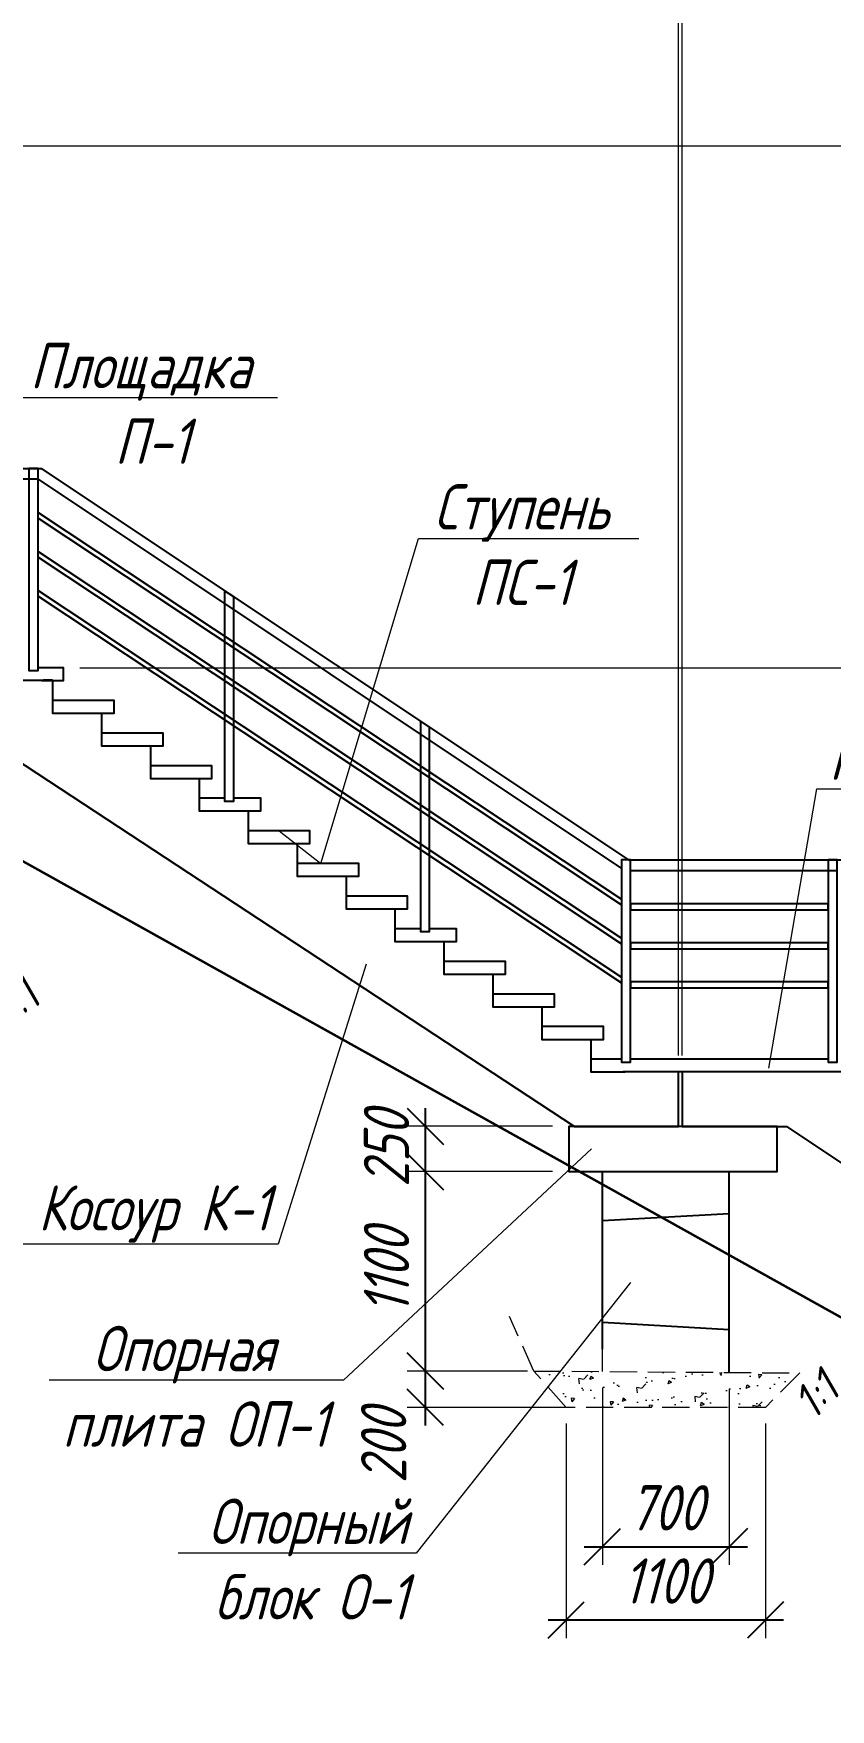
# Model space of a CAD drawing. Header units: millimetres. Extents: x 0 to 285450075, y -3000605 to 8125189010.
# Drawn here: x 7338487 to 7342886, y -649111 to -639864 of the extents above; entities that cross this region are included whole.
import ezdxf
from ezdxf import colors
from ezdxf.entities.mleader import LeaderData, LeaderLine
from ezdxf.math import Vec2, Vec3

# ---------------------------------------------------------------- set-up
doc = ezdxf.new("R2010")
doc.units = ezdxf.units.MM
doc.linetypes.add('DASHED', pattern=[7, 5, -2, 0])
for name, color, linetype, lineweight in [('02_Доп.основные', 255, 'Continuous', 25), ('04_Невидимые', 3, 'Continuous', 13), ('10_Текст', 255, 'Continuous', 25), ('ИС_ЛС_Mid', 7, 'Continuous', 35), ('ИС_Мвн', 3, 'Continuous', 18), ('ИС_Основная', 7, 'Continuous', 35), ('ИС_РЗМ', 3, 'Continuous', 18)]:
    doc.layers.add(name, color=color, linetype=linetype, lineweight=lineweight)
doc.layers.add('ограждение', color=7, linetype='Continuous')
doc.styles.add('0', font='isocpeur.ttf', dxfattribs={"width": 0.8, "oblique": 15})
doc.styles.add('ISOCPEUR', font='isocpeur.ttf', dxfattribs={"width": 0.8, "oblique": 15, "height": 2.5})
doc.dimstyles.new('М100мнв', dxfattribs={"dimscale": 100, "dimtxt": 2.5, "dimasz": 2, "dimexe": 1, "dimexo": 0.9, "dimgap": 0.9, "dimtad": 1, "dimdec": 0, "dimtxsty": '0', "dimblk": 'OBLIQUE', "dimcen": 2.5, "dimdle": 1, "dimclrd": 3, "dimclre": 3, "dimclrt": 256, "dimadec": 0, "dimazin": 0, "dimtfac": 1, "dimtdec": 0, "dimtmove": 1, "dimatfit": 3, "dimldrblk": 'OBLIQUE', "dimfxl": 1, "dimlwe": -1, "dimarcsym": 0})

# ---------------------------------------------------------------- blocks, each defined once
blk = doc.blocks.new('_OBLIQUE')
at = {"color": 0, "linetype": 'ByBlock', "lineweight": -2}
blk.add_line((0.5, 0.5), (-0.5, -0.5), dxfattribs=at)
blk = doc.blocks.new('*D1514')
at = {"layer": 'Defpoints', "color": 0, "transparency": 16777216}
for p in [(7341426.7, -647444.2), (7342526.7, -647444.2), (7342526.7, -648617.5)]:
    blk.add_point(p, dxfattribs=at)
at = {"layer": 'ИС_РЗМ', "color": 3, "transparency": 16777216}
for p, q in [((7341426.7, -647534.2), (7341426.7, -648717.5)), ((7342526.7, -647534.2), (7342526.7, -648717.5))]:
    blk.add_line(p, q, dxfattribs=at)
at = {"layer": 'ИС_РЗМ', "color": 3, "lineweight": -2, "transparency": 16777216}
blk.add_line((7341326.7, -648617.5), (7342626.7, -648617.5), dxfattribs=at)
at = {"layer": 'ИС_РЗМ', "color": 3, "lineweight": -2, "transparency": 16777216, "xscale": 200, "yscale": 200, "zscale": 200, "rotation": 180}
blk.add_blockref('_OBLIQUE', (7341426.7, -648617.5), dxfattribs=at)
at = {"layer": 'ИС_РЗМ', "color": 3, "lineweight": -2, "transparency": 16777216, "xscale": 200, "yscale": 200, "zscale": 200}
blk.add_blockref('_OBLIQUE', (7342526.7, -648617.5), dxfattribs=at)
at = {"layer": 'ИС_РЗМ', "transparency": 16777216, "insert": (7341976.7, -648402.5), "char_height": 250, "attachment_point": 5, "style": '0'}
blk.add_mtext('1100', dxfattribs=at)
blk = doc.blocks.new('*D1515')
at = {"layer": 'Defpoints', "color": 0, "transparency": 16777216}
for p in [(7341627, -647243.9), (7342327, -647251.6), (7342327, -648213.5)]:
    blk.add_point(p, dxfattribs=at)
at = {"layer": 'ИС_РЗМ', "color": 3, "transparency": 16777216}
for p, q in [((7341627, -647333.9), (7341627, -648313.5)), ((7342327, -647341.6), (7342327, -648313.5))]:
    blk.add_line(p, q, dxfattribs=at)
at = {"layer": 'ИС_РЗМ', "color": 3, "lineweight": -2, "transparency": 16777216}
blk.add_line((7341527, -648213.5), (7342427, -648213.5), dxfattribs=at)
at = {"layer": 'ИС_РЗМ', "color": 3, "lineweight": -2, "transparency": 16777216, "xscale": 200, "yscale": 200, "zscale": 200, "rotation": 180}
blk.add_blockref('_OBLIQUE', (7341627, -648213.5), dxfattribs=at)
at = {"layer": 'ИС_РЗМ', "color": 3, "lineweight": -2, "transparency": 16777216, "xscale": 200, "yscale": 200, "zscale": 200}
blk.add_blockref('_OBLIQUE', (7342327, -648213.5), dxfattribs=at)
at = {"layer": 'ИС_РЗМ', "transparency": 16777216, "insert": (7341977, -647998.5), "char_height": 250, "attachment_point": 5, "style": '0'}
blk.add_mtext('700', dxfattribs=at)
blk = doc.blocks.new('_None')
blk = doc.blocks.new('*D1516')
at = {"layer": 'Defpoints', "color": 0, "transparency": 16777216}
for p in [(7340650, -647244.2), (7341302.5, -647244.2), (7341548.5, -647444.2)]:
    blk.add_point(p, dxfattribs=at)
at = {"layer": 'ИС_РЗМ', "color": 3, "lineweight": -2, "transparency": 16777216}
blk.add_line((7340650, -647544.2), (7340650, -647144.2), dxfattribs=at)
at = {"layer": 'ИС_РЗМ', "color": 3, "transparency": 16777216}
for p, q in [((7341212.5, -647244.2), (7340550, -647244.2)), ((7341458.5, -647444.2), (7340550, -647444.2))]:
    blk.add_line(p, q, dxfattribs=at)
at = {"layer": 'ИС_РЗМ', "color": 3, "lineweight": -2, "transparency": 16777216, "xscale": 200, "yscale": 200, "zscale": 200}
for p, rotation in [((7340650, -647244.2), 90), ((7340650, -647444.2), 270)]:
    blk.add_blockref('_OBLIQUE', p, dxfattribs=dict(at, rotation=rotation))
at = {"layer": 'ИС_РЗМ', "transparency": 16777216, "insert": (7340419.4, -647657.9), "char_height": 250, "attachment_point": 5, "rotation": 90, "style": '0'}
blk.add_mtext('200', dxfattribs=at)
blk = doc.blocks.new('*D1517')
at = {"layer": 'Defpoints', "color": 0, "transparency": 16777216}
for p in [(7340650, -646143.8), (7341442, -646143.8), (7341302.5, -647244.2)]:
    blk.add_point(p, dxfattribs=at)
at = {"layer": 'ИС_РЗМ', "color": 3, "lineweight": -2, "transparency": 16777216}
blk.add_line((7340650, -647344.2), (7340650, -646043.8), dxfattribs=at)
at = {"layer": 'ИС_РЗМ', "color": 3, "transparency": 16777216}
for p, q in [((7341352, -646143.8), (7340550, -646143.8)), ((7341212.5, -647244.2), (7340550, -647244.2))]:
    blk.add_line(p, q, dxfattribs=at)
at = {"layer": 'ИС_РЗМ', "color": 3, "lineweight": -2, "transparency": 16777216, "xscale": 200, "yscale": 200, "zscale": 200}
for p, rotation in [((7340650, -646143.8), 90), ((7340650, -647244.2), 270)]:
    blk.add_blockref('_OBLIQUE', p, dxfattribs=dict(at, rotation=rotation))
at = {"layer": 'ИС_РЗМ', "transparency": 16777216, "insert": (7340435, -646694), "char_height": 250, "attachment_point": 5, "rotation": 90, "style": '0'}
blk.add_mtext('1100', dxfattribs=at)
blk = doc.blocks.new('*D1518')
at = {"layer": 'Defpoints', "color": 0, "transparency": 16777216}
for p in [(7340650, -645893.8), (7341442, -645893.8), (7341442, -646143.8)]:
    blk.add_point(p, dxfattribs=at)
at = {"layer": 'ИС_РЗМ', "color": 3, "lineweight": -2, "transparency": 16777216}
blk.add_line((7340650, -646243.8), (7340650, -645793.8), dxfattribs=at)
at = {"layer": 'ИС_РЗМ', "color": 3, "transparency": 16777216}
for p, q in [((7341352, -645893.8), (7340550, -645893.8)), ((7341352, -646143.8), (7340550, -646143.8))]:
    blk.add_line(p, q, dxfattribs=at)
at = {"layer": 'ИС_РЗМ', "color": 3, "lineweight": -2, "transparency": 16777216, "xscale": 200, "yscale": 200, "zscale": 200}
for p, rotation in [((7340650, -645893.8), 90), ((7340650, -646143.8), 270)]:
    blk.add_blockref('_OBLIQUE', p, dxfattribs=dict(at, rotation=rotation))
at = {"layer": 'ИС_РЗМ', "transparency": 16777216, "insert": (7340435, -646018.8), "char_height": 250, "attachment_point": 5, "rotation": 90, "style": '0'}
blk.add_mtext('250', dxfattribs=at)
blk = doc.blocks.new('*D1537')
at = {"layer": 'Defpoints', "color": 0, "transparency": 16777216}
for p in [(7342047, -635603.9), (7337657, -643433.9), (7342047, -645593.9)]:
    blk.add_point(p, dxfattribs=at)
at = {"layer": 'ИС_РЗМ', "color": 3, "transparency": 16777216}
for p, q in [((7337657, -643343.9), (7337657, -635503.9)), ((7342047, -645503.9), (7342047, -635503.9))]:
    blk.add_line(p, q, dxfattribs=at)
at = {"layer": 'ИС_РЗМ', "color": 3, "lineweight": -2, "transparency": 16777216}
blk.add_line((7337557, -635603.9), (7342147, -635603.9), dxfattribs=at)
at = {"layer": 'ИС_РЗМ', "color": 3, "lineweight": -2, "transparency": 16777216, "xscale": 200, "yscale": 200, "zscale": 200, "rotation": 180}
blk.add_blockref('_OBLIQUE', (7337657, -635603.9), dxfattribs=at)
at = {"layer": 'ИС_РЗМ', "color": 3, "lineweight": -2, "transparency": 16777216, "xscale": 200, "yscale": 200, "zscale": 200}
blk.add_blockref('_OBLIQUE', (7342047, -635603.9), dxfattribs=at)
at = {"layer": 'ИС_РЗМ', "transparency": 16777216, "insert": (7339852, -635388.9), "char_height": 250, "attachment_point": 5, "style": '0'}
blk.add_mtext('4390', dxfattribs=at)
blk = doc.blocks.new('*D1538')
at = {"layer": 'Defpoints', "color": 0, "transparency": 16777216}
for p in [(7342067, -635603.9), (7342047, -645593.9), (7342067, -645593.9)]:
    blk.add_point(p, dxfattribs=at)
at = {"layer": 'ИС_РЗМ', "color": 3, "lineweight": -2, "transparency": 16777216}
for p, q in [((7342057, -635603.9), (7342165, -635243.9)), ((7342165, -635243.9), (7342652, -635243.9)), ((7342047, -635603.9), (7341847, -635603.9)), ((7342047, -635603.9), (7342067, -635603.9)), ((7342047, -635603.9), (7342067, -635603.9)), ((7342067, -635603.9), (7342267, -635603.9))]:
    blk.add_line(p, q, dxfattribs=at)
at = {"layer": 'ИС_РЗМ', "color": 3, "transparency": 16777216}
for p, q in [((7342047, -645503.9), (7342047, -635503.9)), ((7342067, -645503.9), (7342067, -635503.9))]:
    blk.add_line(p, q, dxfattribs=at)
at = {"layer": 'ИС_РЗМ', "color": 3, "lineweight": -2, "transparency": 16777216, "xscale": 200, "yscale": 200, "zscale": 200}
blk.add_blockref('_OBLIQUE', (7342047, -635603.9), dxfattribs=at)
at = {"layer": 'ИС_РЗМ', "color": 3, "lineweight": -2, "transparency": 16777216, "xscale": 200, "yscale": 200, "zscale": 200, "rotation": 180}
blk.add_blockref('_OBLIQUE', (7342067, -635603.9), dxfattribs=at)
at = {"layer": 'ИС_РЗМ', "transparency": 16777216, "insert": (7342408.5, -635028.9), "char_height": 250, "attachment_point": 5, "style": '0'}
blk.add_mtext('20', dxfattribs=at)
blk = doc.blocks.new('*D1539')
at = {"layer": 'Defpoints', "color": 0, "transparency": 16777216}
for p in [(7347537, -635603.9), (7342067, -645593.9), (7347537, -648473.9)]:
    blk.add_point(p, dxfattribs=at)
at = {"layer": 'ИС_РЗМ', "color": 3, "transparency": 16777216}
for p, q in [((7342067, -645503.9), (7342067, -635503.9)), ((7347537, -648383.9), (7347537, -635503.9))]:
    blk.add_line(p, q, dxfattribs=at)
at = {"layer": 'ИС_РЗМ', "color": 3, "lineweight": -2, "transparency": 16777216}
blk.add_line((7341967, -635603.9), (7347637, -635603.9), dxfattribs=at)
at = {"layer": 'ИС_РЗМ', "color": 3, "lineweight": -2, "transparency": 16777216, "xscale": 200, "yscale": 200, "zscale": 200, "rotation": 180}
blk.add_blockref('_OBLIQUE', (7342067, -635603.9), dxfattribs=at)
at = {"layer": 'ИС_РЗМ', "color": 3, "lineweight": -2, "transparency": 16777216, "xscale": 200, "yscale": 200, "zscale": 200}
blk.add_blockref('_OBLIQUE', (7347537, -635603.9), dxfattribs=at)
at = {"layer": 'ИС_РЗМ', "transparency": 16777216, "insert": (7344802, -635388.9), "char_height": 250, "attachment_point": 5, "style": '0'}
blk.add_mtext('5470', dxfattribs=at)
blk = doc.blocks.new('*D1540')
at = {"layer": 'Defpoints', "color": 0, "transparency": 16777216}
for p in [(7327677, -637603.9, 4135.3), (7333162, -640483.9, 4135.3), (7350076.4, -640483.9)]:
    blk.add_point(p, dxfattribs=at)
at = {"layer": 'ИС_РЗМ', "color": 3, "lineweight": -2, "transparency": 16777216}
blk.add_line((7350076.4, -637503.9), (7350076.4, -640583.9), dxfattribs=at)
at = {"layer": 'ИС_РЗМ', "color": 3, "transparency": 16777216}
for p, q in [((7327767, -637603.9), (7350176.4, -637603.9)), ((7333252, -640483.9), (7350176.4, -640483.9))]:
    blk.add_line(p, q, dxfattribs=at)
at = {"layer": 'ИС_РЗМ', "color": 3, "lineweight": -2, "transparency": 16777216, "xscale": 200, "yscale": 200, "zscale": 200}
for p, rotation in [((7350076.4, -637603.9), 90), ((7350076.4, -640483.9), 270)]:
    blk.add_blockref('_OBLIQUE', p, dxfattribs=dict(at, rotation=rotation))
at = {"layer": 'ИС_РЗМ', "transparency": 16777216, "insert": (7349861.4, -639043.9), "char_height": 250, "attachment_point": 5, "rotation": 90, "style": '0'}
blk.add_mtext('16х180', dxfattribs=at)
blk = doc.blocks.new('*D1542')
at = {"layer": 'Defpoints', "color": 0, "transparency": 16777216}
for p in [(7333162, -640483.9), (7338652, -643363.9), (7350076.4, -643363.9)]:
    blk.add_point(p, dxfattribs=at)
at = {"layer": 'ИС_РЗМ', "color": 3, "lineweight": -2, "transparency": 16777216}
blk.add_line((7350076.4, -640383.9), (7350076.4, -643463.9), dxfattribs=at)
at = {"layer": 'ИС_РЗМ', "color": 3, "transparency": 16777216}
for p, q in [((7333252, -640483.9), (7350176.4, -640483.9)), ((7338742, -643363.9), (7350176.4, -643363.9))]:
    blk.add_line(p, q, dxfattribs=at)
at = {"layer": 'ИС_РЗМ', "color": 3, "lineweight": -2, "transparency": 16777216, "xscale": 200, "yscale": 200, "zscale": 200}
for p, rotation in [((7350076.4, -640483.9), 90), ((7350076.4, -643363.9), 270)]:
    blk.add_blockref('_OBLIQUE', p, dxfattribs=dict(at, rotation=rotation))
at = {"layer": 'ИС_РЗМ', "transparency": 16777216, "insert": (7349861.4, -641923.9), "char_height": 250, "attachment_point": 5, "rotation": 90, "style": '0'}
blk.add_mtext('16х180', dxfattribs=at)
blk = doc.blocks.new('*D1543')
at = {"layer": 'Defpoints', "color": 0, "transparency": 16777216}
for p in [(7338652, -643363.9), (7343062, -645523.9), (7350076.4, -645523.9)]:
    blk.add_point(p, dxfattribs=at)
at = {"layer": 'ИС_РЗМ', "color": 3, "lineweight": -2, "transparency": 16777216}
blk.add_line((7350076.4, -643263.9), (7350076.4, -645623.9), dxfattribs=at)
at = {"layer": 'ИС_РЗМ', "color": 3, "transparency": 16777216}
for p, q in [((7338742, -643363.9), (7350176.4, -643363.9)), ((7343152, -645523.9), (7350176.4, -645523.9))]:
    blk.add_line(p, q, dxfattribs=at)
at = {"layer": 'ИС_РЗМ', "color": 3, "lineweight": -2, "transparency": 16777216, "xscale": 200, "yscale": 200, "zscale": 200}
for p, rotation in [((7350076.4, -643363.9), 90), ((7350076.4, -645523.9), 270)]:
    blk.add_blockref('_OBLIQUE', p, dxfattribs=dict(at, rotation=rotation))
at = {"layer": 'ИС_РЗМ', "transparency": 16777216, "insert": (7349861.4, -644443.9), "char_height": 250, "attachment_point": 5, "rotation": 90, "style": '0'}
blk.add_mtext('12х180', dxfattribs=at)

msp = doc.modelspace()

# ---------------------------------------------------------------- hatches: boundary and pattern name
at = {"layer": '04_Невидимые'}
h = msp.add_hatch(dxfattribs=at)
h.set_pattern_fill('AR-CONC', color=256, scale=30, angle=180, style=0)
h.set_pattern_definition([(230, (-70960967.1, -803419.54), (-215.1780548, 18.8256405), [22.5, -247.5]), (175, (-70960967.1, -803419.54), (41.6254001, -225.6576401), [18, -198]), (280.45144446, (-70960985.03, -803417.97), (-173.552654, -206.8319973), [19.1220576, -210.3426336]), (226.1842, (-70960967.1, -803479.54), (-320.1723992, 49.6557842), [33.75, -371.25]), (276.6356355, (-70960993.77, -803475.4), (-280.3985837, -292.2355802), [28.6831026, -315.514128]), (171.184164, (-70960967.1, -803479.54), (-280.3985835, -292.2355801), [27, -297.0000003]), (201, (-70960997.1, -803464.54), (-179.07211564, 120.7856672), [22.5, -247.5]), (146, (-70960997.1, -803464.54), (-72.9945996, -217.5450135), [18, -198]), (251.45144474, (-70961012.02, -803454.48), (-252.066713, -96.75934584), [19.122057, -210.3426336]), (217.5, (-70960967.094, -803419.54), (-3.647956595, -99.86815615), [0, -195.6, 0, -201, 0, -198.75]), (187.5, (-70960967.09, -803419.54), (-78.92086123, -118.32351356), [0, -114.6, 0, -191.1, 0, -75.75]), (147.5, (-70960900.19, -803419.54), (-160.14673085, 6.76646152), [0, -75, 0, -234, 0, -310.5]), (137.5, (-70960870.2, -803419.54), (-174.9558508, -30.0314947), [0, -97.5, 0, -155.4, 0, -220.5])])
h.paths.add_polyline_path([(7342716.5022, -647254.4149), (7342526.7049, -647444.2122), (7341426.7049, -647444.2122), (7341247.7511, -647244.0076)])

# ---------------------------------------------------------------- linework, layer by layer
at = {"color": 5}
msp.add_lwpolyline([(7326337.0125, -636503.892), (7327550.1784, -636503.8833), (7331872.0118, -639383.9362), (7333040.192, -639383.9362), (7337360.1127, -642263.8833), (7338530.179, -642263.8833), (7341770.179, -644423.8833), (7342940.179, -644423.8833), (7346652.0131, -646898.4394)], dxfattribs=at)
at = {"layer": '02_Доп.основные'}
for p, q in [((7338542.0125, -643433.8833), (7337342.0125, -643433.8833)), ((7342872.0125, -645523.8833), (7341782.0125, -645523.8833)), ((7342952.0125, -645593.8833), (7341752.0125, -645593.8833)), ((7341627.012, -647123.8916), (7341627.012, -646143.8833)), ((7342327.012, -647066.6713), (7342327.012, -646143.8833)), ((7341627.012, -646413.8833), (7342327.012, -646373.8833)), ((7341627.012, -646973.8833), (7342327.012, -647013.8833)), ((7342327.012, -647251.6551), (7342327.012, -647066.6713))]:
    msp.add_line(p, q, dxfattribs=at)
for points in [[(7338532.0125, -643433.8833), (7338652.0125, -643433.8833), (7338652.0125, -643363.8833), (7338512.0125, -643363.8833)], [(7337657.0125, -643433.8833), (7337657.0125, -643733.8833), (7338182.0125, -643733.8833), (7341472.0125, -645893.8833), (7342047.0125, -645893.8833), (7342047.0125, -645593.8833), (7341742.0125, -645593.8833)], [(7338542.0125, -643433.8833), (7338592.0125, -643433.8833), (7338592.0125, -643613.8833), (7338862.0125, -643613.8833), (7338862.0125, -643793.8833), (7339132.0125, -643793.8833), (7339132.0125, -643973.8833), (7339402.0125, -643973.8833), (7339402.0125, -644153.8833)], [(7339542.0125, -644083.8833), (7339402.0125, -644083.8833), (7339402.0125, -644153.8833), (7339602.0125, -644153.8833)], [(7339602.0125, -644153.8833), (7339742.0125, -644153.8833), (7339742.0125, -644083.8833), (7339592.0125, -644083.8833)], [(7339672.0125, -644153.8833), (7339672.0125, -644333.8833), (7339942.0125, -644333.8833), (7339942.0125, -644513.8833), (7340212.0125, -644513.8833), (7340212.0125, -644693.8833), (7340482.0125, -644693.8833), (7340482.0125, -644873.8833)], [(7340622.0125, -644803.8833), (7340482.0125, -644803.8833), (7340482.0125, -644873.8833), (7340682.0125, -644873.8833)], [(7340682.0125, -644873.8833), (7340822.0125, -644873.8833), (7340822.0125, -644803.8833), (7340672.0125, -644803.8833)], [(7340752.0125, -644873.8833), (7340752.0125, -645053.8833), (7341022.0125, -645053.8833), (7341022.0125, -645233.8833), (7341292.0125, -645233.8833), (7341292.0125, -645413.8833), (7341562.0125, -645413.8833), (7341562.0125, -645593.8833), (7341742.0125, -645593.8833)], [(7341732.0125, -645523.8833), (7341562.0125, -645523.8833), (7341562.0125, -645593.8833), (7341752.0125, -645593.8833)], [(7343002.0131, -645593.8833), (7342067.0131, -645593.8833), (7342067.0131, -645893.8833), (7342642.0131, -645893.8833), (7346962.0131, -648773.8833)], [(7342592.0125, -645893.8833), (7341442.0125, -645893.8833), (7341442.0125, -646143.8833), (7342592.0125, -646143.8833), (7342592.0125, -645893.8833)]]:
    msp.add_lwpolyline(points, dxfattribs=at)
for points in [[(7338592.0125, -643613.8833), (7338932.0125, -643613.8833), (7338932.0125, -643543.8833), (7338592.0125, -643543.8833)], [(7338862.0125, -643793.8833), (7339202.0125, -643793.8833), (7339202.0125, -643723.8833), (7338862.0125, -643723.8833)], [(7339132.0125, -643973.8833), (7339472.0125, -643973.8833), (7339472.0125, -643903.8833), (7339132.0125, -643903.8833)], [(7339672.0125, -644333.8833), (7340012.0125, -644333.8833), (7340012.0125, -644263.8833), (7339672.0125, -644263.8833)], [(7339942.0125, -644513.8833), (7340282.0125, -644513.8833), (7340282.0125, -644443.8833), (7339942.0125, -644443.8833)], [(7340212.0125, -644693.8833), (7340552.0125, -644693.8833), (7340552.0125, -644623.8833), (7340212.0125, -644623.8833)], [(7340752.0125, -645053.8833), (7341092.0125, -645053.8833), (7341092.0125, -644983.8833), (7340752.0125, -644983.8833)], [(7341022.0125, -645233.8833), (7341362.0125, -645233.8833), (7341362.0125, -645163.8833), (7341022.0125, -645163.8833)], [(7341292.0125, -645413.8833), (7341632.0125, -645413.8833), (7341632.0125, -645343.8833), (7341292.0125, -645343.8833)]]:
    msp.add_lwpolyline(points, close=True, dxfattribs=at)
at = {"layer": '04_Невидимые', "linetype": 'DASHED', "ltscale": 30}
for p, q in [((7341247.7511, -647244.0076), (7341113.985, -646942.8788)), ((7341627.012, -647246.695), (7341627.012, -647123.8916))]:
    msp.add_line(p, q, dxfattribs=at)
msp.add_lwpolyline([(7342526.7049, -647444.2122), (7341426.7049, -647444.2122), (7341247.7511, -647244.0076), (7342716.5022, -647254.4149)], close=True, dxfattribs=at)
at = {"layer": 'ИС_ЛС_Mid', "color": 7}
msp.add_lwpolyline([(7338592.0125, -643433.8833), (7338542.0125, -643433.8833)], dxfattribs=at)
at = {"layer": 'ИС_Основная', "color": 1}
msp.add_line((7344779.8586, -647970.7822), (7326176.9995, -637603.8833), dxfattribs=at)
at = {"layer": 'ограждение', "color": 4}
for p, q in [((7337362.0125, -642263.8833), (7338529.8027, -642263.8833)), ((7338530.179, -642263.8833), (7341770.179, -644423.8833)), ((7338512.0125, -642323.8833), (7337372.0125, -642323.8833)), ((7338512.0125, -642323.8833), (7341732.0125, -644470.55)), ((7342922.0125, -644483.8833), (7341782.0125, -644483.8833))]:
    msp.add_line(p, q, dxfattribs=at)
at = {"layer": 'ограждение', "color": 1}
for p, q in [((7338512.0125, -642506.8833), (7341732.0125, -644640.3803)), ((7338512.0125, -642538.8833), (7341732.0125, -644672.3803)), ((7338512.0125, -642721.8833), (7341732.0125, -644855.3803)), ((7338512.0125, -642753.8833), (7341732.0125, -644887.3803)), ((7338512.0125, -642936.8833), (7341732.0125, -645070.3803)), ((7338512.0125, -642968.8833), (7341732.0125, -645102.3803))]:
    msp.add_line(p, q, dxfattribs=at)
at = {"layer": 'ограждение'}
for points in [[(7338512.0125, -642263.8833), (7338462.0125, -642263.8833), (7338462.0125, -643378.8833), (7338512.0125, -643378.8833)], [(7339592.0125, -642971.7723), (7339542.0125, -642938.439), (7339542.0125, -644098.8833), (7339592.0125, -644098.8833)], [(7340672.0125, -643691.7723), (7340622.0125, -643658.439), (7340622.0125, -644818.8834), (7340672.0125, -644818.8834)], [(7341782.0125, -644423.8833), (7341732.0125, -644423.8833), (7341732.0125, -645538.8833), (7341782.0125, -645538.8833)], [(7342922.0125, -644423.8833), (7342872.0125, -644423.8833), (7342872.0125, -645538.8833), (7342922.0125, -645538.8833)]]:
    msp.add_lwpolyline(points, close=True, dxfattribs=at)
at = {"layer": 'ограждение', "color": 1}
for points in [[(7342872.0125, -644666.8833), (7341782.0125, -644666.8833), (7341782.0125, -644698.8833), (7342872.0125, -644698.8833)], [(7342872.0125, -644881.8833), (7341782.0125, -644881.8833), (7341782.0125, -644913.8833), (7342872.0125, -644913.8833)], [(7342872.0125, -645096.8833), (7341782.0125, -645096.8833), (7341782.0125, -645128.8833), (7342872.0125, -645128.8833)]]:
    msp.add_lwpolyline(points, close=True, dxfattribs=at)

# ---------------------------------------------------------------- texts
at = {"layer": '10_Текст', "style": 'ISOCPEUR', "oblique": 15, "width": 0.9}
for p in [(7338380.4393, -645361.8604), (7342790.4393, -647521.8604)]:
    msp.add_text('1:1', height=187.5, rotation=45, dxfattribs=at).set_placement(p)

# ---------------------------------------------------------------- dimensions: what is measured, and where the dimension line sits
at = {"layer": 'ИС_РЗМ'}
for base, p1, p2, picture, middle in [((7342067.0131, -635603.8833), (7342047.0125, -645593.8833), (7342067.0131, -645593.8833), '*D1538', (7342255.0128, -635028.8833)), ((7342047.0125, -635603.8833), (7337657.0125, -643433.8833), (7342047.0125, -645593.8833), '*D1537', (7339852.0125, -635388.8833)), ((7347537.0131, -635603.8833), (7342067.0131, -645593.8833), (7347537.0131, -648473.8833), '*D1539', (7344802.0131, -635388.8833)), ((7342326.9678, -648213.49), (7341626.9678, -647243.8833), (7342326.9678, -647251.6109), '*D1515', (7341976.9678, -647998.49)), ((7342526.7049, -648617.4827), (7341426.6607, -647444.168), (7342526.7049, -647444.2122), '*D1514', (7341976.6828, -648402.4827))]:
    dim = msp.add_linear_dim(base=base, p1=p1, p2=p2, dimstyle='М100мнв', dxfattribs=at)
    dim.commit()
    dim.dimension.update_dxf_attribs({"geometry": picture, "text_midpoint": middle})
for base, p1, p2, text, picture, middle in [((7350076.4123, -640483.9275, -4135.3491), (7327677.0125, -637603.8833), (7333162.0118, -640483.9275), '16х180', '*D1540', (7349861.4123, -639043.9054, -4135.3491)), ((7350076.4123, -643363.8833), (7333162.0118, -640483.9275), (7338652.0125, -643363.8833), '16х180', '*D1542', (7349861.4123, -641923.9054)), ((7350076.4123, -645523.8833), (7338652.0125, -643363.8833), (7343062.0125, -645523.8833), '12х180', '*D1543', (7349861.4123, -644443.8833))]:
    dim = msp.add_linear_dim(base=base, p1=p1, p2=p2, angle=90, text=text, dimstyle='М100мнв', dxfattribs=at)
    dim.commit()
    dim.dimension.update_dxf_attribs({"geometry": picture, "text_midpoint": middle})
for base, p1, p2, picture, middle in [((7340649.9833, -645893.8391), (7341441.9683, -646143.8391), (7341441.9683, -645893.8391), '*D1518', (7340649.9833, -646018.8391)), ((7340649.9833, -647244.168), (7341548.4814, -647444.168), (7341302.4814, -647244.168), '*D1516', (7340634.4221, -647657.9439))]:
    dim = msp.add_linear_dim(base=base, p1=p1, p2=p2, angle=90, dimstyle='М100мнв', dxfattribs=at)
    dim.commit()
    dim.dimension.update_dxf_attribs({"geometry": picture, "text_midpoint": middle, "dimtype": 160})
dim = msp.add_linear_dim(base=(7340649.9833, -646143.8391), p1=(7341302.4814, -647244.168), p2=(7341441.9683, -646143.8391), angle=90, dimstyle='М100мнв', dxfattribs=at)
dim.commit()
dim.dimension.update_dxf_attribs({"geometry": '*D1517', "text_midpoint": (7340434.9833, -646694.0036)})

# ---------------------------------------------------------------- leaders
at = {"layer": 'ИС_Мвн'}
ml = msp.add_multileader_mtext('Standard', dxfattribs=at)
ml.set_content('Площадка\\P П-1', color=256, style='0')
ml.set_leader_properties(color=256, linetype='ByLayer', lineweight=-1)
ml.set_arrow_properties(name='NONE')
ml.build(insert=Vec2(0, 0))
ml.multileader.update_dxf_attribs({"text_left_attachment_type": 6, "text_right_attachment_type": 6, "dogleg_length": 0.36, "arrow_head_size": 300, "scale": 100})
ctx = ml.context
ctx.base_point, ctx.scale, ctx.char_height, ctx.arrow_head_size, ctx.landing_gap_size, ctx.plane_origin = Vec3(7338435.5113, -641872.2512), 100, 250, 300, 9, Vec3(7339327.9809, -642922.8691)
ctx.left_attachment, ctx.right_attachment, ctx.text_align_type = 6, 6, 1
notes = []
notes.append((ctx, [(0, (1, 1, 0), (7338399.5113, -641872.2512), (1, 0), 36, [(0, [(7338135.1174, -643412.7409)], 0, [])])]))
ctx.mtext.insert, ctx.mtext.alignment, ctx.mtext.flow_direction = Vec3(7339078.005, -641572.2512), 2, 5
ml = msp.add_multileader_mtext('Standard', dxfattribs=at)
ml.set_content('Ступень \\PПС-1', color=256, style='0')
ml.set_leader_properties(color=256, linetype='ByLayer', lineweight=-1)
ml.set_arrow_properties(name='NONE')
ml.build(insert=Vec2(0, 0))
ml.multileader.update_dxf_attribs({"text_left_attachment_type": 6, "text_right_attachment_type": 6, "dogleg_length": 0.36, "arrow_head_size": 300, "scale": 100})
ctx = ml.context
ctx.base_point, ctx.scale, ctx.char_height, ctx.arrow_head_size, ctx.landing_gap_size, ctx.plane_origin = Vec3(7340648.7237, -642650.8456), 100, 250, 300, 9, Vec3(7340615.6937, -644472.7247)
ctx.left_attachment, ctx.right_attachment, ctx.text_align_type = 6, 6, 1
notes.append((ctx, [(0, (1, 1, 0), (7340612.7237, -642650.8456), (1, 0), 36, [(1, [(7339842.0131, -644263.8833), (7340073.2842, -644443.8833)], 0, [])])]))
ctx.mtext.insert, ctx.mtext.alignment, ctx.mtext.flow_direction = Vec3(7341181.2173, -642350.8456), 2, 5
ml = msp.add_multileader_mtext('Standard', dxfattribs=at)
ml.set_content('Площадка\\P П-1', color=256, style='0')
ml.set_leader_properties(color=256, linetype='ByLayer', lineweight=-1)
ml.set_arrow_properties(name='NONE')
ml.build(insert=Vec2(0, 0))
ml.multileader.update_dxf_attribs({"text_left_attachment_type": 6, "text_right_attachment_type": 6, "dogleg_length": 0.36, "arrow_head_size": 300, "scale": 100})
ctx = ml.context
ctx.base_point, ctx.scale, ctx.char_height, ctx.arrow_head_size, ctx.landing_gap_size, ctx.plane_origin = Vec3(7342845.5113, -644032.2512), 100, 250, 300, 9, Vec3(7343737.9809, -645082.8691)
ctx.left_attachment, ctx.right_attachment, ctx.text_align_type = 6, 6, 1
notes.append((ctx, [(0, (1, 1, 0), (7342809.5113, -644032.2512), (1, 0), 36, [(0, [(7342545.1174, -645572.7409)], 0, [])])]))
ctx.mtext.insert, ctx.mtext.alignment, ctx.mtext.flow_direction = Vec3(7343488.005, -643732.2512), 2, 5
ml = msp.add_multileader_mtext('Standard', dxfattribs=at)
ml.set_content('Косоур К-1', color=256, style='0')
ml.set_leader_properties(color=256, linetype='ByLayer', lineweight=-1)
ml.set_arrow_properties(name='NONE')
ml.build(insert=Vec2(0, 0))
ml.multileader.update_dxf_attribs({"text_left_attachment_type": 6, "text_right_attachment_type": 6, "dogleg_length": 0.36, "arrow_head_size": 300, "scale": 100})
ctx = ml.context
ctx.base_point, ctx.scale, ctx.char_height, ctx.arrow_head_size, ctx.landing_gap_size, ctx.plane_origin = Vec3(7338329.6513, -646543.4101), 100, 250, 300, 9, Vec3(7341302.1816, -645682.4468)
ctx.left_attachment, ctx.right_attachment, ctx.text_align_type = 6, 6, 2
notes.append((ctx, [(1, (1, 1, 0), (7339837.6258, -646543.4101), (-1, 0), 36, [(0, [(7340322.7979, -644998.992)], 0, [])])]))
ctx.mtext.insert, ctx.mtext.alignment, ctx.mtext.flow_direction = Vec3(7339792.6258, -646218.4101), 3, 5
ml = msp.add_multileader_mtext('Standard', dxfattribs=at)
ml.set_content('Опорная\\P плита ОП-1', color=256, style='0')
ml.set_leader_properties(color=256, linetype='ByLayer', lineweight=-1)
ml.set_arrow_properties(name='NONE')
ml.build(insert=Vec2(0, 0))
ml.multileader.update_dxf_attribs({"text_left_attachment_type": 6, "text_right_attachment_type": 6, "dogleg_length": 0.36, "arrow_head_size": 300, "scale": 100})
ctx = ml.context
ctx.base_point, ctx.scale, ctx.char_height, ctx.arrow_head_size, ctx.landing_gap_size, ctx.plane_origin = Vec3(7338469.9707, -647295.0305), 100, 250, 300, 9, Vec3(7342188.7858, -647506.6985)
ctx.left_attachment, ctx.right_attachment, ctx.text_align_type = 6, 6, 1
notes.append((ctx, [(0, (1, 1, 0), (7340197.9453, -647295.0305), (-1, 0), 36, [(0, [(7341565.8548, -646017.2723)], 0, [])])]))
ctx.mtext.insert, ctx.mtext.alignment, ctx.mtext.flow_direction = Vec3(7339315.958, -646995.0305), 2, 5
ml = msp.add_multileader_mtext('Standard', dxfattribs=at)
ml.set_content('Опорный\\Pблок О-1', color=256, style='0')
ml.set_leader_properties(color=256, linetype='ByLayer', lineweight=-1)
ml.set_arrow_properties(name='NONE')
ml.build(insert=Vec2(0, 0))
ml.multileader.update_dxf_attribs({"text_left_attachment_type": 6, "text_right_attachment_type": 6, "dogleg_length": 0.36, "arrow_head_size": 300, "scale": 100})
ctx = ml.context
ctx.base_point, ctx.scale, ctx.char_height, ctx.arrow_head_size, ctx.landing_gap_size, ctx.plane_origin = Vec3(7339370.6862, -648248.1535), 100, 250, 300, 9, Vec3(7342902.7049, -647569.055)
ctx.left_attachment, ctx.right_attachment, ctx.text_align_type = 6, 6, 2
notes.append((ctx, [(1, (1, 1, 0), (7340598.6608, -648248.1535), (-1, 0), 36, [(0, [(7341782.6142, -646754.9645)], 0, [])])]))
ctx.mtext.insert, ctx.mtext.alignment, ctx.mtext.flow_direction = Vec3(7340553.6608, -647948.1535), 3, 5
for ctx, leaders in notes:
    for number, flags, end, landing, length, lines in leaders:
        leader = LeaderData()
        leader.index, (leader.has_last_leader_line, leader.has_dogleg_vector, leader.attachment_direction) = number, flags
        leader.last_leader_point, leader.dogleg_vector, leader.dogleg_length = Vec3(end), Vec3(landing), length
        for number, points, colour, breaks in lines:
            line = LeaderLine()
            line.index, line.vertices, line.color, line.breaks = number, Vec3.list(points), colors.encode_raw_color(colour), breaks
            leader.lines.append(line)
        ctx.leaders.append(leader)

doc.saveas('drawing.dxf')
